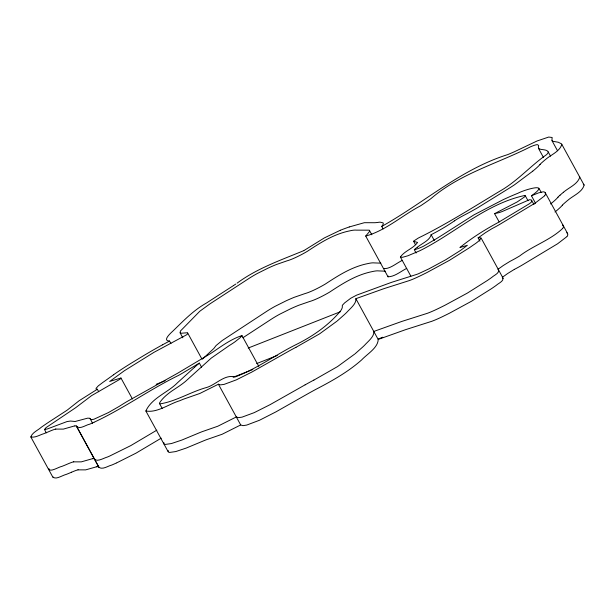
<?xml version="1.0" encoding="UTF-8"?>
<svg xmlns="http://www.w3.org/2000/svg" width="615" height="615" viewBox="0 0 615 615"><rect width="100%" height="100%" fill="white"/><g stroke="black" fill="none" stroke-linecap="round" stroke-linejoin="round"><path stroke-width="0.92" d="M46.31 432.829L44.488 429.501L46.017 427.656L75.699 407.684L91.566 395.645L120.071 379.186L120.94 377.994L109.67 381.469L124.376 370.73L154.073 352.264L186.837 334.675L187.721 333.653L187.398 332.738L180.871 333.269L180.118 332.838L180.449 331.001L199.79 311.259L209.984 303.841L249.321 278.218A20.787 3.106 -28.7 0 1 257.285 273.506L268.294 268.017A44.972 6.727 -28.7 0 1 276.32 264.542L287.136 260.798A20.702 3.098 -28.7 0 0 294.693 257.931A20.972 3.137 -28.7 0 0 307.223 251.397C320.469 242.656 334.045 233.969 349.904 230.833A61.262 9.164 -28.7 0 1 356.3 230.141L369.254 230.171A29.074 4.351 -28.7 0 1 368.946 232.224L365.71 236.045L388.027 276.812C394.807 276.673 400.772 271.323 406.707 268.394M365.71 236.045C385.49 230.74 402.279 215.373 420.483 205.864A64.275 9.609 -28.7 0 0 431.054 198.53C460.058 173.63 497.12 163.736 530.507 146.785A16.567 2.475 -28.7 0 1 537.51 144.648L538.686 145.524C536.526 151.651 546.128 147.907 548.234 151.943L548.203 152.428A24.738 3.698 -28.7 0 1 546.535 154.673C530.261 166.019 517.192 181.379 499.757 191.211C474.196 206.594 448.935 222.676 422.305 236.068A28.705 4.29 -28.7 0 0 418.292 238.067L413.549 241.149L415.448 244.67M383.683 268.517C389.633 269.408 396.713 262.959 402.318 260.383M388.027 276.812L388.365 276.089M413.626 241.341L417.57 242.441C413.28 248.614 404.716 250.72 400.388 257.024L402.456 257.324L407.845 255.794L419.53 250.874A21.763 3.252 -28.7 0 0 425.257 247.937C458.19 230.279 487.664 203.357 524.964 195.439L525.133 196.208L524.449 196.985L517.292 201.881L494.545 213.666L499.103 212.629A20.456 3.06 -28.7 0 0 502.739 211.299L529.507 199.698L531.391 199.975L533.981 204.564M163.836 442.508L163.874 443.869L165.104 444.453L171.424 443.553L181.802 440.079L197.638 433.498A42.058 6.288 -28.7 0 1 201.413 431.945L202.643 431.484A19.58 2.929 -28.7 0 1 202.919 431.392L203.004 431.361A4.613 0.692 -28.7 0 1 203.565 431.177L217.787 426.233L236.314 416.947L238.412 417.647L242.041 417.139L254.218 412.642L269.97 404.724L300.866 387.25A95.333 14.253 -28.7 0 1 305.14 384.821M168.218 450.518L168.256 451.879L169.494 452.455L175.805 451.556L186.184 448.089L202.02 441.501A42.058 6.288 -28.7 0 1 205.794 439.956L207.024 439.494A19.58 2.929 -28.7 0 1 207.301 439.394L207.393 439.364A4.613 0.692 -28.7 0 1 207.955 439.187L222.169 434.236L240.696 424.95L242.956 425.657L246.7 425.08L259.515 420.245L275.874 411.896L307.462 393.992A80.135 11.985 -28.7 0 1 310.098 392.508L314.749 389.956A32.718 4.889 -28.7 0 1 318.239 388.111C333.53 380.101 348.69 371.391 361.666 359.89C367.14 354.032 377.771 347.967 378.202 339.726A31.68 4.736 -28.7 0 1 378.179 339.449M53.167 477.002C55.696 480.084 62.392 475.28 66.243 474.403A41.19 6.158 -28.7 0 0 71.548 472.22M48.931 468.684C49.492 472.912 58.771 466.87 61.861 466.393A41.19 6.158 -28.7 0 0 67.166 464.21A19.649 2.937 -28.7 0 1 73.723 461.773M544.521 195.901L535.311 202.981L500.487 223.937A23.186 3.467 -28.7 0 1 492.008 228.634L485.273 232.793A85.008 12.715 -28.7 0 1 479.969 236.567L478.116 237.851L479.938 241.18M562.556 228.534C550.502 240.019 532.705 245.877 519.66 255.963L518.422 256.693A23.186 3.467 -28.7 0 1 509.943 261.398L503.208 265.557A85.008 12.715 -28.7 0 1 497.904 269.324M566.807 236.706L557.636 243.748L522.812 264.704A23.186 3.467 -28.7 0 1 514.332 269.401M494.56 213.628L499.172 221.892M202.427 359.129L213.797 348.528L216.111 345.507L222.153 340.572L267.256 310.975A20.787 3.106 -28.7 0 1 275.22 306.27L286.229 300.773A44.972 6.727 -28.7 0 1 294.254 297.299L305.071 293.555A20.702 3.098 -28.7 0 0 312.628 290.687A20.972 3.137 -28.7 0 0 325.158 284.153C338.435 275.466 351.957 266.687 367.839 263.597A61.262 9.164 -28.7 0 1 374.235 262.905L380.862 263.166M194.401 367.416L178.058 382.238A21.517 3.221 -28.7 0 0 176.659 383.591C166.919 392.97 151.544 398.297 145.87 410.997L168.187 451.764M559.965 195.239L562.102 193.379A17.166 2.568 -28.7 0 1 563.478 192.241M337.481 320.738L344.462 314.549A167.695 25.077 -28.7 0 0 346.553 312.581C349.72 308.899 356.408 304.033 355.877 298.913A31.68 4.736 -28.7 0 1 355.862 298.682L382.861 289.035A114.159 17.074 -28.7 0 1 385.082 288.289L409.482 280.532A29.558 4.42 -28.7 0 0 419.023 276.427L421.467 275.251A80.465 12.031 -28.7 0 0 427.156 272.43L449.457 260.322L469.299 247.822A80.688 12.069 -28.7 0 0 473.673 244.77C475.841 243.486 485.127 236.737 478.116 237.851M355.416 353.494L362.396 347.306A167.695 25.077 -28.7 0 0 364.487 345.338C367.67 341.709 374.243 336.782 373.828 331.762A31.68 4.736 -28.7 0 1 373.797 331.447L400.796 321.791A114.159 17.074 -28.7 0 1 403.017 321.045L427.417 313.289A29.558 4.42 -28.7 0 0 436.957 309.184L439.402 308.007A80.465 12.031 -28.7 0 0 445.091 305.186L467.392 293.078L487.234 280.578A80.688 12.069 -28.7 0 0 491.608 277.534C493.661 275.505 499.495 273.221 498.465 270.331M336.974 321.168L319.623 333.822L295.923 347.352M354.909 353.933L337.558 366.578L313.858 380.108M532.744 171.178L514.586 184.731A50.591 7.565 -28.7 0 1 510.496 187.406L478.224 207.409A30.635 4.582 -28.7 0 1 476.786 208.262L470.975 211.537A61.477 9.194 -28.7 0 1 465.324 214.543L463.449 215.527A20.28 3.029 -28.7 0 0 460.52 217.126L457.837 218.679A13.238 1.976 -28.7 0 0 454.439 220.877M563.509 192.234C568.813 187.537 577.723 184.277 579.76 177.135A74.853 11.193 -28.7 0 0 579.33 176.574M535.55 203.257L531.452 195.77C551.824 181.525 523.972 189.881 517.999 193.225A70.825 10.593 -28.7 0 0 503.178 199.675L473.927 214.873L447.082 231.978A85.339 12.761 -28.7 0 1 435.089 239.481L423.85 246.046A5.95 0.892 -28.7 0 1 422.713 246.607L421.575 247.13A17.943 2.683 -28.7 0 1 415.217 249.498L414.287 249.682L416.109 253.011M113.69 374.704L104.512 381.262A68.157 10.194 -28.7 0 1 103.082 382.253L98.292 385.859L96.094 388.311L96.063 389.003L97.339 389.241L98.708 391.74M237.113 283.146C257.231 268.248 281.032 260.076 303.802 250.636M235.776 284.061L233.8 285.368M417.47 247.168C421.805 243.509 430.031 240.273 431.115 234.669L434.298 240.496M233.393 285.637L206.44 303.041C193.471 310.26 183.401 320.907 172.884 331.07C170.616 333.161 161.983 340.848 169.571 341.056L170.939 343.554M242.864 337.781L271.638 318.985A20.787 3.106 -28.7 0 1 279.602 314.273L290.611 308.784A44.972 6.727 -28.7 0 1 298.644 305.309L309.46 301.565A20.702 3.098 -28.7 0 0 317.009 298.698A20.972 3.137 -28.7 0 0 329.54 292.163C342.786 283.423 356.369 274.736 372.229 271.599A61.262 9.164 -28.7 0 1 378.617 270.907L385.244 271.177M304.094 250.459L324.428 237.874L340.295 230.287M185.192 371.529L199.36 363.111L201.635 367.27M184.731 371.806L184.277 372.083A34.394 5.143 -28.7 0 1 178.658 375.342C149.699 389.456 123.477 408.56 94.272 422.144M156.84 430.154L130.764 445.621L109.624 456.076A28.052 4.197 -28.7 0 1 107.441 457.014C103.95 457.891 96.839 462.526 94.395 458.875M161.222 438.164L136.069 453.124L116.589 462.911M295.93 347.321A45.756 6.842 -28.7 0 0 287.213 352.072A95.333 14.253 -28.7 0 0 282.931 354.486L252.035 371.967L236.283 379.886L224.106 384.383L220.478 384.882L218.425 384.214L199.852 393.469L185.622 398.428A4.613 0.692 -28.7 0 0 185.069 398.605L185.03 398.612A19.58 2.929 -28.7 0 0 184.708 398.728L183.462 399.197A42.058 6.288 -28.7 0 0 179.695 400.742C168.879 403.986 157.294 413.072 145.87 410.997M162.514 344.838L165.166 343.393A56.811 8.495 -28.7 0 1 168.21 341.771L169.571 341.056M514.34 269.378L507.598 273.56A85.008 12.715 -28.7 0 1 502.286 277.334M531.452 195.77L538.632 192.856L543.137 191.826A34.878 5.212 -28.7 0 1 544.175 191.972L544.244 191.988A62.384 9.325 -28.7 0 1 545.344 192.979M93.964 422.282L91.689 423.312A28.052 4.197 -28.7 0 1 89.506 424.258C85.854 424.873 79.366 430.054 76.421 426.041M116.289 463.049L114.006 464.079A28.052 4.197 -28.7 0 1 111.822 465.025C107.963 465.924 102.82 469.921 99.023 467.438L76.706 426.672M156.187 384.29L165.12 380.77M248.199 348.044L340.218 311.805M256.701 363.573L277.25 355.485M233.139 377.264L252.796 369.523M378.333 338.965L382.799 337.204M349.274 226.95L364.341 222.699L374.404 222.722A89.629 13.399 -28.7 0 0 377.956 222.399A59.34 8.871 -28.7 0 1 380.07 222.153L383.099 222.868A45.395 6.788 -28.7 0 1 381.715 226.435M96.232 466.877L85.669 469.875L77.982 469.86M55.665 429.093L63.353 429.109L73.915 426.11A9.64 1.438 -28.7 0 1 74.83 425.941M73.6 461.857L81.288 461.865L91.85 458.867A9.64 1.438 -28.7 0 1 92.765 458.705M97.339 389.241L79.066 400.78L67.589 409.828A14.622 2.183 -28.7 0 1 66.212 410.797L48.631 422.228A84.586 12.646 -28.7 0 0 41.382 427.194C38.022 430.3 32.311 432.414 30.819 436.942L53.136 477.709M97.993 466.647L98.531 466.662M258.807 366.363L241.956 335.582C231.432 339.011 222.153 345.73 213.013 351.949A47.832 7.149 -28.7 0 1 210.007 353.894L177.789 373.144L127.074 401.518A53.59 8.01 -28.7 0 0 119.21 406.384L108.394 412.596L93.857 419.269L91.012 419.699L89.613 418.223L87.614 418.169L75.145 421.49L70.425 421.044L66.997 421.582L47.286 428.97L44.488 429.501M502.701 278.311C504.277 280.978 497.942 283.584 495.998 285.537A80.688 12.069 -28.7 0 1 491.623 288.581L471.774 301.089L449.473 313.196A80.465 12.031 -28.7 0 1 443.784 316.01L443.377 316.218A48.831 7.303 -28.7 0 1 441.339 317.194A29.558 4.42 -28.7 0 1 431.799 321.299L405.685 329.625L378.179 339.449L355.862 298.682M218.379 384.183L240.696 424.95M583.304 184.262L583.72 184.577A74.853 11.193 -28.7 0 1 584.119 185.092C582.274 192.234 572.919 195.762 567.914 200.221A17.166 2.568 -28.7 0 0 566.5 201.382L564.347 203.25A26.998 4.036 -28.7 0 0 562.279 205.249M241.956 335.582L240.111 337.758L234.938 341.855A21.579 3.229 -28.7 0 1 229.287 345.553L211.268 358.091L185.569 381.331A36.954 5.527 -28.7 0 1 179.557 385.851L174.383 389.318A24.884 3.721 -28.7 0 0 171.508 391.24C166.98 394.546 162.337 398.297 159.446 403.109L159.954 403.886C176.382 401.311 191.011 391.647 207.101 387.35C216.388 384.26 224.898 374.081 235.053 376.964C257.062 368.792 276.127 354.355 297.153 344.062C313.435 335.852 328.771 325.104 340.495 311.036A95.333 14.253 -28.7 0 0 342.301 307.362L342.34 305.294L344.631 302.888L350.758 298.244L356.608 295.146L391.463 282.37L416.071 274.605A19.934 2.983 -28.7 0 0 418.323 273.806L428.824 268.916L445.683 259.784L460.766 250.29L467.346 245.308L459.928 247.507C471.79 237.905 484.958 229.633 498.458 222.353L529.277 203.811L531.337 202.181L531.698 200.405M30.819 436.942C35.186 438.003 39.698 434.866 43.926 433.637A41.19 6.158 -28.7 0 0 49.231 431.453A19.649 2.937 -28.7 0 1 55.788 429.009M383.107 228.918L381.738 226.42C423.92 202.873 460.827 169.286 507.698 154.611A46.678 6.98 -28.7 0 0 514.471 151.721L537.056 140.981L548.718 137.053L552.147 137.483L551.924 140.42L552.593 141.242L558.312 142.25L561.403 143.81A74.853 11.193 -28.7 0 1 561.803 144.325C559.942 151.475 550.563 155.003 545.574 159.477A17.166 2.568 -28.7 0 0 544.183 160.615L542.03 162.483A26.998 4.036 -28.7 0 0 539.962 164.482M561.772 144.271L584.089 185.038M552.024 140.72L557.49 150.698M548.234 151.943L550.517 156.102M538.509 148.415L543.522 157.563M545.29 192.81L567.614 233.577M538.909 188.198L541.185 192.357M525.264 195.708L528.001 200.698M480.999 237.844L503.324 278.61M400.388 257.024L410.858 276.166M369.577 230.625L371.852 234.792M187.683 333.023L201.797 358.814M180.118 332.838L182.847 337.827M159.539 403.586L162.268 408.575M120.94 377.994L132.44 398.997M90.167 418.738L92.642 423.343M99.007 467.4L76.414 426.018A6.565 0.984 -28.7 0 0 76.229 425.888L75.668 425.88A29.382 4.39 -28.7 0 0 74.869 425.918M566.738 232.801A62.384 9.325 -28.7 0 1 567.66 233.746M567.484 233.846A46.502 6.957 -28.7 0 1 567.091 236.46M98.546 466.654A6.565 0.984 -28.7 0 1 98.677 466.716M96.309 466.831A16.743 2.506 -28.7 0 1 97.87 466.716M71.54 472.235A19.649 2.937 -28.7 0 1 78.105 469.775M562.433 205.179A59.778 8.941 -28.7 0 1 554.991 211.975M414.433 249.613A10.916 1.63 -28.7 0 1 417.347 247.207M454.377 220.9A34.309 5.128 -28.7 0 1 431.092 234.722M540.116 164.413A59.778 8.941 -28.7 0 1 532.675 171.208M340.326 230.264A86.192 12.892 -28.7 0 1 349.243 226.973M162.498 344.815A92.458 13.822 -28.7 0 0 141.035 357.215L131.333 363.127A75.56 11.301 -28.7 0 0 113.56 374.743M194.417 367.409A104.45 15.621 -28.7 0 1 199.337 363.119M545.159 193.079A46.502 6.957 -28.7 0 1 544.775 195.693M558.051 197.169A59.778 8.941 -28.7 0 1 550.61 203.965M557.897 197.238A26.998 4.036 -28.7 0 1 559.988 195.232M92.803 458.682A29.382 4.39 -28.7 0 1 93.595 458.644L94.149 458.659A6.565 0.984 -28.7 0 1 94.295 458.705M305.148 384.829A45.756 6.842 -28.7 0 1 313.865 380.085M563.094 225.836A46.502 6.957 -28.7 0 1 562.71 228.457M562.448 224.836A62.384 9.325 -28.7 0 1 563.279 225.736"/></g></svg>
